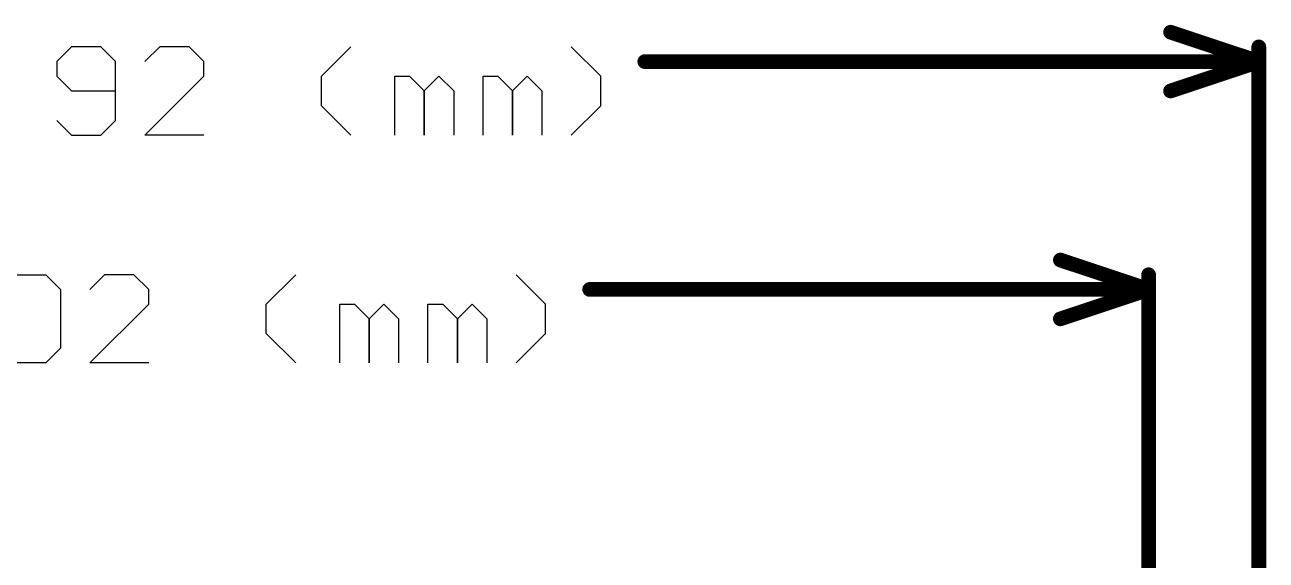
# Model space of a CAD drawing. Header units: millimetres. Extents: x 1.22 to 4.12, y 1.17 to 3.21.
# Drawn here: x 1.906 to 2.75, y 2.842 to 3.206 of the extents above; entities that cross this region are included whole.
import ezdxf

# ---------------------------------------------------------------- set-up
doc = ezdxf.new("R2010")
doc.units = ezdxf.units.MM
doc.header["$MEASUREMENT"] = 0
doc.layers.add('Mechanical1', color=6, linetype='Continuous')

msp = doc.modelspace()

# ---------------------------------------------------------------- linework, layer by layer
at = {"layer": 'Mechanical1'}
for p, q in [((1.93751, 3.19099), (1.92751, 3.18099)), ((1.9575, 3.19099), (1.93751, 3.19099)), ((1.9675, 3.18099), (1.9575, 3.19099)), ((1.99749, 3.19099), (1.98749, 3.18099)), ((2.01748, 3.19099), (1.99749, 3.19099)), ((2.02748, 3.18099), (2.01748, 3.19099)), ((2.10745, 3.171), (2.12744, 3.19099)), ((2.29739, 3.171), (2.2774, 3.19099)), ((1.92751, 3.18099), (1.92751, 3.171)), ((1.9675, 3.14101), (1.9675, 3.18099)), ((2.02748, 3.171), (2.02748, 3.18099)), ((1.92751, 3.171), (1.93751, 3.161)), ((1.98749, 3.13101), (2.02748, 3.171)), ((2.10745, 3.151), (2.10745, 3.171)), ((2.15743, 3.13101), (2.15743, 3.171)), ((2.15743, 3.171), (2.16743, 3.171)), ((2.16743, 3.171), (2.17743, 3.161)), ((2.17743, 3.161), (2.18742, 3.171)), ((2.18742, 3.171), (2.19742, 3.161)), ((2.21741, 3.13101), (2.21741, 3.171)), ((2.21741, 3.171), (2.22741, 3.171)), ((2.22741, 3.171), (2.23741, 3.161)), ((2.23741, 3.161), (2.24741, 3.171)), ((2.24741, 3.171), (2.2574, 3.161)), ((2.29739, 3.151), (2.29739, 3.171)), ((1.93751, 3.161), (1.9675, 3.161)), ((2.17743, 3.161), (2.17743, 3.13101)), ((2.17743, 3.13101), (2.17743, 3.161)), ((2.19742, 3.161), (2.19742, 3.13101)), ((2.23741, 3.161), (2.23741, 3.13101)), ((2.23741, 3.13101), (2.23741, 3.161)), ((2.2574, 3.161), (2.2574, 3.13101)), ((2.12744, 3.13101), (2.10745, 3.151)), ((2.2774, 3.13101), (2.29739, 3.151)), ((1.92751, 3.14101), (1.93751, 3.13101)), ((1.9575, 3.13101), (1.9675, 3.14101)), ((1.93751, 3.13101), (1.9575, 3.13101)), ((2.02748, 3.13101), (1.98749, 3.13101)), ((1.90003, 3.03599), (1.92002, 3.03599)), ((1.92002, 3.03599), (1.93002, 3.02599)), ((1.96001, 3.03599), (1.95001, 3.02599)), ((1.98, 3.03599), (1.96001, 3.03599)), ((1.99, 3.02599), (1.98, 3.03599)), ((2.06997, 3.016), (2.08997, 3.03599)), ((2.25991, 3.016), (2.23992, 3.03599)), ((1.93002, 3.02599), (1.93002, 2.98601)), ((1.99, 3.016), (1.99, 3.02599)), ((1.95001, 2.97601), (1.99, 3.016)), ((2.06997, 2.996), (2.06997, 3.016)), ((2.11996, 2.97601), (2.11996, 3.016)), ((2.11996, 3.016), (2.12995, 3.016)), ((2.12995, 3.016), (2.13995, 3.006)), ((2.13995, 3.006), (2.14995, 3.016)), ((2.14995, 3.016), (2.15995, 3.006)), ((2.17994, 2.97601), (2.17994, 3.016)), ((2.17994, 3.016), (2.18994, 3.016)), ((2.18994, 3.016), (2.19993, 3.006)), ((2.19993, 3.006), (2.20993, 3.016)), ((2.20993, 3.016), (2.21993, 3.006)), ((2.25991, 2.996), (2.25991, 3.016)), ((2.13995, 3.006), (2.13995, 2.97601)), ((2.13995, 2.97601), (2.13995, 3.006)), ((2.15995, 3.006), (2.15995, 2.97601)), ((2.19993, 3.006), (2.19993, 2.97601)), ((2.19993, 2.97601), (2.19993, 3.006)), ((2.21993, 3.006), (2.21993, 2.97601)), ((2.08997, 2.97601), (2.06997, 2.996)), ((2.23992, 2.97601), (2.25991, 2.996)), ((1.93002, 2.98601), (1.92002, 2.97601)), ((1.92002, 2.97601), (1.90003, 2.97601)), ((1.99, 2.97601), (1.95001, 2.97601))]:
    msp.add_line(p, q, dxfattribs=at)
at = {"layer": 'Mechanical1', "const_width": 0.01}
for points in [[(2.68495, 3.201), (2.74495, 3.181)], [(2.74495, 2.72378), (2.74495, 3.191)], [(2.32739, 3.181), (2.74495, 3.181)], [(2.68495, 3.161), (2.74495, 3.181)], [(2.61, 3.046), (2.67, 3.026)], [(2.67, 2.687), (2.67, 3.036)], [(2.28991, 3.026), (2.67, 3.026)], [(2.61, 3.006), (2.67, 3.026)]]:
    msp.add_lwpolyline(points, dxfattribs=at)
at = {"layer": 'Mechanical1', "const_width": 0.005}
for points in [[(2.68245, 3.201, 1), (2.68745, 3.201, 1)], [(2.74245, 3.191, 1), (2.74745, 3.191, 1)], [(2.32489, 3.181, 1), (2.32989, 3.181, 1)], [(2.74245, 3.181, 1), (2.74745, 3.181, 1)], [(2.74245, 3.181, 1), (2.74745, 3.181, 1)], [(2.74245, 3.181, 1), (2.74745, 3.181, 1)], [(2.68245, 3.161, 1), (2.68745, 3.161, 1)], [(2.6075, 3.046, 1), (2.6125, 3.046, 1)], [(2.6675, 3.036, 1), (2.6725, 3.036, 1)], [(2.28741, 3.026, 1), (2.29241, 3.026, 1)], [(2.6675, 3.026, 1), (2.6725, 3.026, 1)], [(2.6675, 3.026, 1), (2.6725, 3.026, 1)], [(2.6675, 3.026, 1), (2.6725, 3.026, 1)], [(2.6075, 3.006, 1), (2.6125, 3.006, 1)]]:
    msp.add_lwpolyline(points, format="xyb", close=True, dxfattribs=at)

doc.saveas('drawing.dxf')
